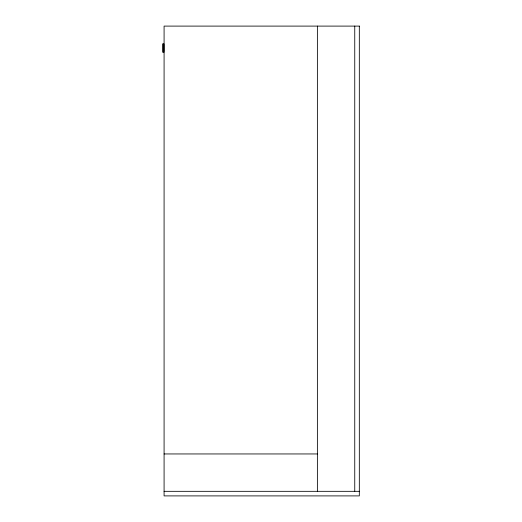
<?xml version="1.0" encoding="UTF-8"?>
<svg xmlns="http://www.w3.org/2000/svg" width="522" height="522" viewBox="0 0 522 522"><rect width="100%" height="100%" fill="white"/><g stroke="black" fill="none" stroke-linecap="round" stroke-linejoin="round"><path stroke-width="0.78" d="M163.96 43.796L162.675 43.796L162.675 52.259L163.96 52.259M164.084 453.951L317.383 453.951M164.084 491.326L359.325 491.326M354.751 26.1L354.751 491.326M317.383 26.1L317.383 491.326M163.295 44.383L163.295 51.58L163.96 51.58L163.96 44.383L163.295 44.383M359.325 26.1L164.084 26.1L164.084 495.9L359.325 495.9L359.325 26.1"/></g></svg>
